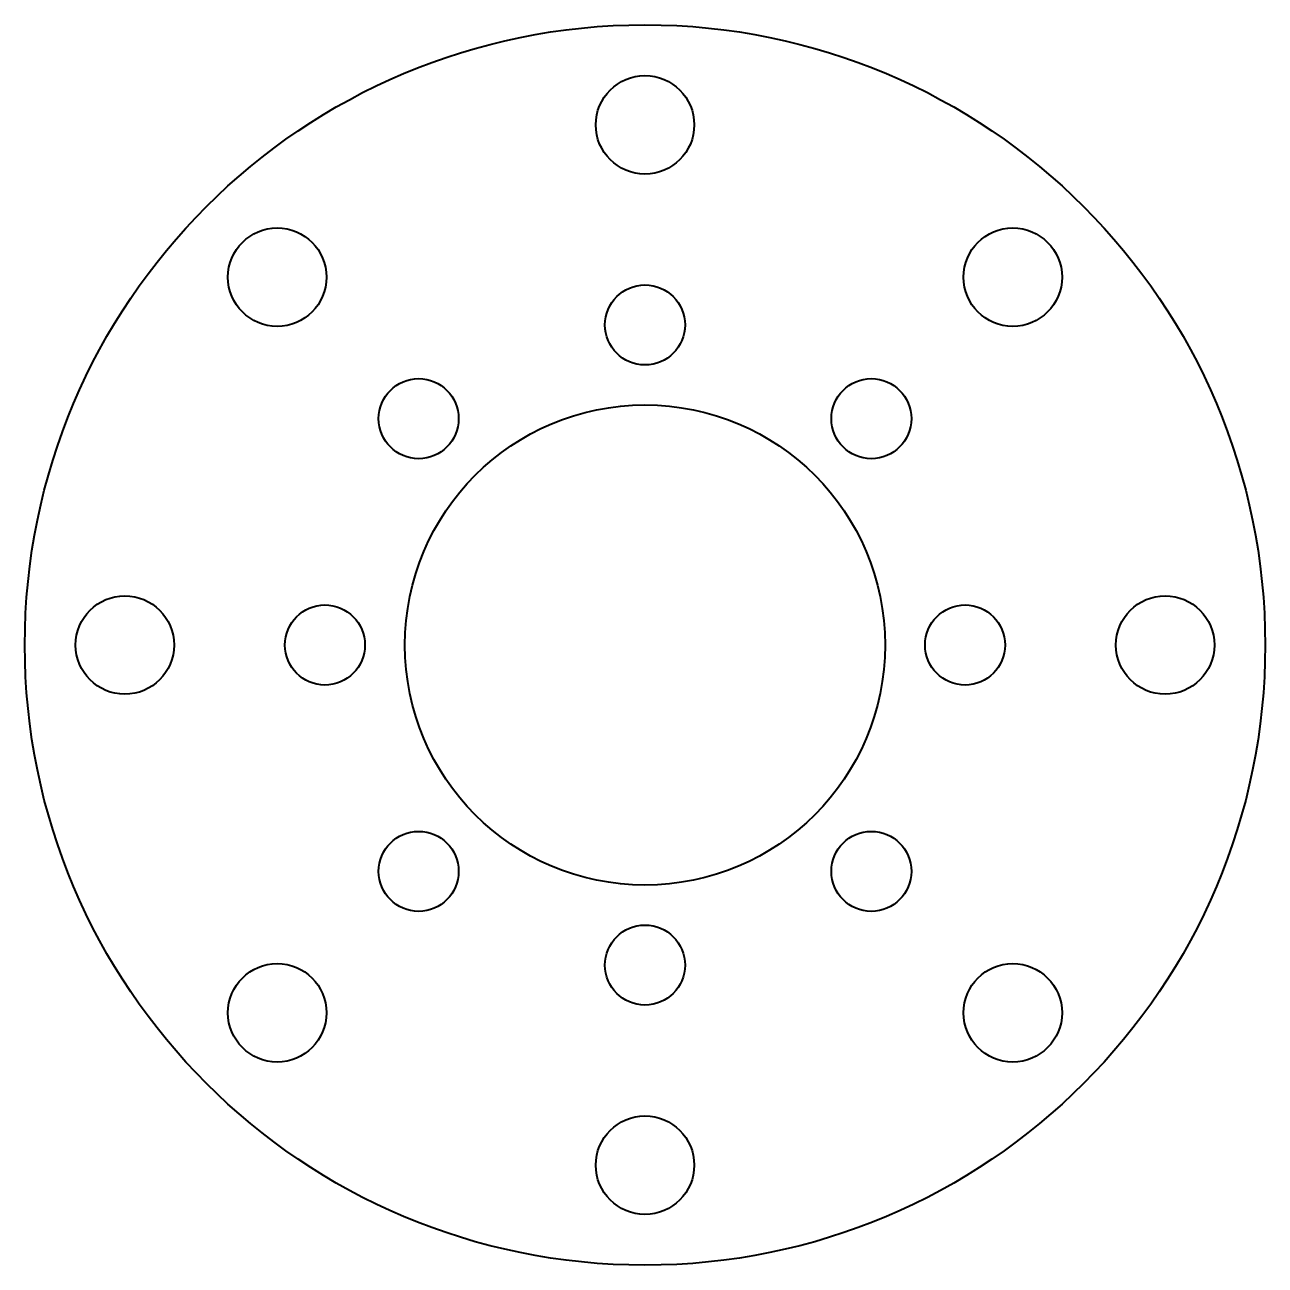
# Model space of a CAD drawing. Header units: inches. Extents: x -15.5 to 15.5, y -15.5 to 15.5.
import ezdxf

# ---------------------------------------------------------------- set-up
doc = ezdxf.new("R2010")
doc.units = ezdxf.units.IN
doc.header["$MEASUREMENT"] = 0
doc.layers.add('Visible', color=7, linetype='Continuous', lineweight=40)

msp = doc.modelspace()

# ---------------------------------------------------------------- linework, layer by layer
at = {"layer": 'Visible'}
for centre, radius in [((0, 0.003), 15.5), ((0, 13.003), 1.23), ((-9.192, 9.196), 1.23), ((9.192, 9.196), 1.23), ((0, 8.003), 1), ((-5.657, 5.66), 1), ((5.657, 5.66), 1), ((0, 0.003), 6), ((-13, 0.003), 1.23), ((-8, 0.003), 1), ((8, 0.003), 1), ((13, 0.003), 1.23), ((-5.657, -5.654), 1), ((5.657, -5.654), 1), ((0, -7.997), 1), ((-9.192, -9.189), 1.23), ((9.192, -9.189), 1.23), ((0, -12.997), 1.23)]:
    msp.add_circle(centre, radius, dxfattribs=at)

doc.saveas('drawing.dxf')
